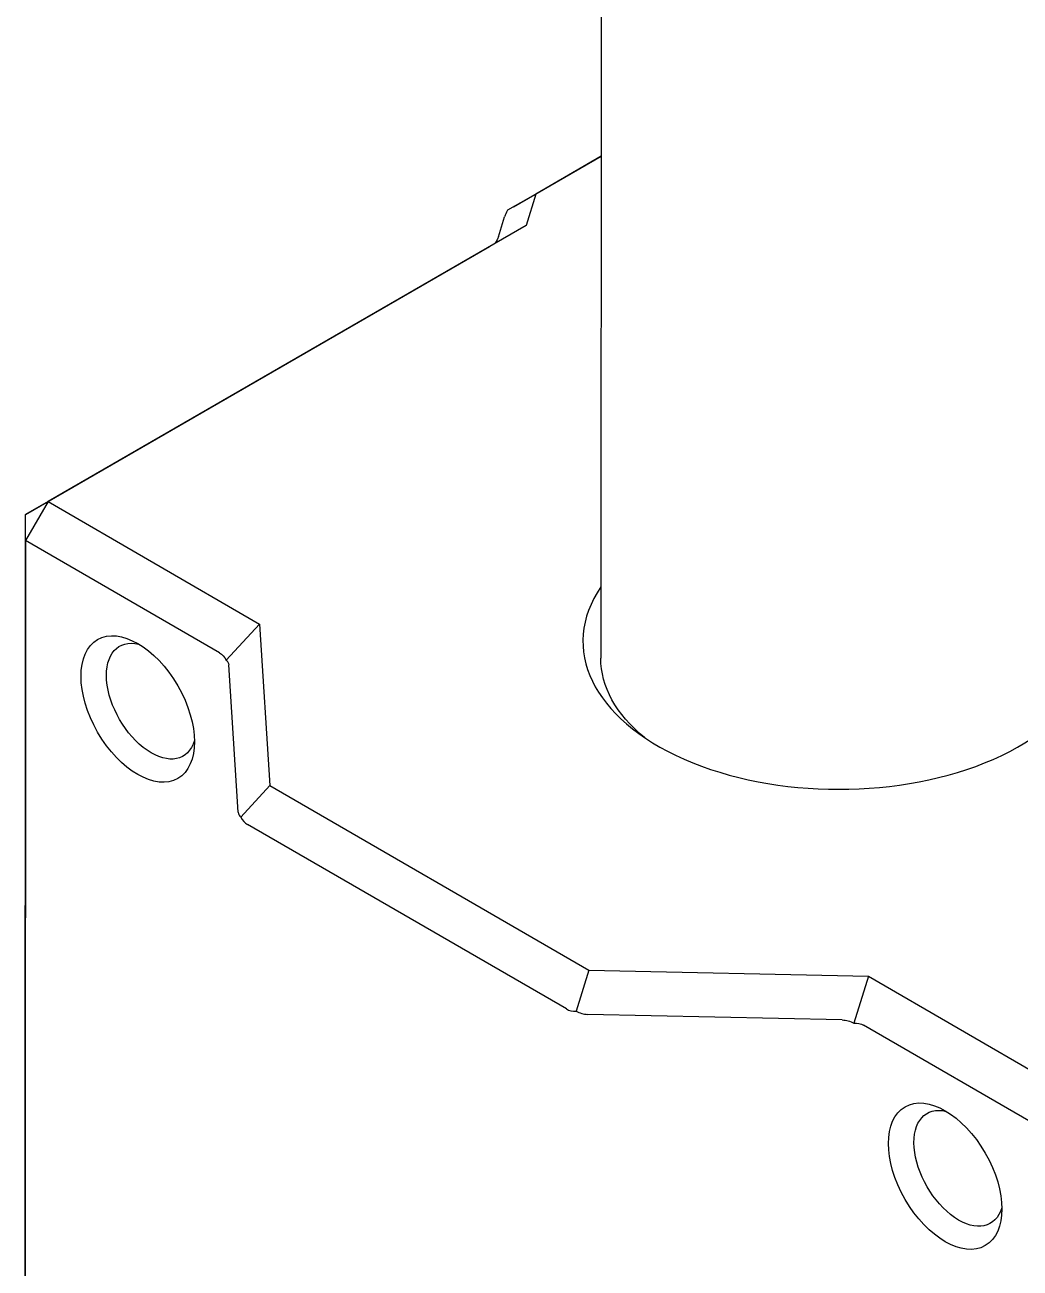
# Model space of a CAD drawing. Header units: millimetres. Extents: x 129 to 6329, y 33 to 3553.
# Drawn here: x 3573.9 to 3636.6, y 2487.4 to 2565.7 of the extents above; entities that cross this region are included whole.
import ezdxf

# ---------------------------------------------------------------- set-up
doc = ezdxf.new("R2010")
doc.units = ezdxf.units.MM
doc.layers.add('vistasIsometricas', color=255, linetype='Continuous')

msp = doc.modelspace()

# ---------------------------------------------------------------- linework, layer by layer
at = {"layer": 'vistasIsometricas', "extrusion": (1e-16, 0.816497, 0.57735)}
for p, q in [((3610.355, 2770.905), (3610.177, 2525.801)), ((3604.661, 2554.233), (3610.2, 2557.431)), ((3610.2, 2557.428), (3606.076, 2555.047)), ((3606.076, 2555.047), (3604.301, 2554.025)), ((3606.076, 2555.047), (3605.471, 2553.063)), ((3603.719, 2552.35), (3604.106, 2553.617)), ((3605.471, 2553.063), (3575.327, 2535.659)), ((3605.471, 2553.063), (3603.523, 2551.942)), ((3573.911, 2534.845), (3603.164, 2551.734)), ((3575.327, 2535.659), (3573.911, 2534.845)), ((3575.327, 2535.659), (3573.911, 2533.211)), ((3575.327, 2535.659), (3588.66, 2527.948)), ((3573.861, 2466.288), (3573.911, 2534.845)), ((3573.911, 2533.211), (3573.911, 2534.845)), ((3573.911, 2533.211), (3573.861, 2464.654)), ((3586.134, 2526.142), (3573.911, 2533.211)), ((3588.66, 2527.948), (3586.553, 2525.673)), ((3588.66, 2527.948), (3589.317, 2517.762)), ((3587.317, 2516.088), (3586.719, 2525.367)), ((3589.317, 2517.762), (3587.482, 2515.782)), ((3589.317, 2517.762), (3609.42, 2506.137)), ((3608.004, 2503.688), (3587.901, 2515.314)), ((3609.42, 2506.137), (3608.619, 2503.558)), ((3609.42, 2506.137), (3627.047, 2505.749)), ((3627.047, 2505.749), (3626.127, 2502.787)), ((3627.047, 2505.749), (3640.38, 2498.037)), ((3625.402, 2502.996), (3609.344, 2503.349)), ((3638.965, 2495.589), (3626.742, 2502.658))]:
    msp.add_line(p, q, dxfattribs=at)
at = {"layer": 'vistasIsometricas'}
for centre, major_axis, ratio, start_param, end_param in [((3606.076, 2555.047), (1.951, 1.76), 0.25283, 2.437466, 2.742898), ((3625.178, 2526.851), (-16.129, 0.012), 0.577835, -0.376378, 3.517971), ((3580.977, 2522.592), (-2.527, 4.377), 0.57735, 1.570796326794001, 7.853981633973588), ((3589.317, 2517.762), (1.895, 1.934), 0.331905, 2.852213, 3.226298), ((3589.317, 2517.762), (1.415, 2.449), 0.577593, 2.767298, 3.141383), ((3609.42, 2506.137), (1.415, 2.449), 0.577593, 3.141383, 3.515468), ((3609.42, 2506.137), (0.091, 2.787), 0.716964, 2.775069, 3.149154), ((3631.889, 2493.149), (-2.527, 4.377), 0.57735, 1.57079632679507, 7.853981633974656)]:
    msp.add_ellipse(centre, major_axis=major_axis, ratio=ratio, start_param=start_param, end_param=end_param, dxfattribs=at)
at = {"layer": 'vistasIsometricas', "extrusion": (0, 0, -1)}
for centre, major_axis, ratio, start_param, end_param in [((3601.748, 2550.92), (1.951, 1.76), 0.25283, 0.398694, 0.704127), ((3584.719, 2523.693), (1.895, 1.934), 0.331905, -0.084705, 0.289379)]:
    msp.add_ellipse(centre, major_axis=major_axis, ratio=ratio, start_param=start_param, end_param=end_param, dxfattribs=at)
at = {"layer": 'vistasIsometricas', "extrusion": (1.93301e-16, 1.11603e-16, -1)}
msp.add_ellipse((3581.835, 2523.087), major_axis=(-2, 3.464), ratio=0.57735, start_param=2.639516, end_param=6.785262, dxfattribs=at)
at = {"layer": 'vistasIsometricas', "extrusion": (1.85315e-16, -2.54145e-17, -1)}
msp.add_ellipse((3584.719, 2523.693), major_axis=(1.415, 2.449), ratio=0.577593, start_param=0.00021, end_param=0.374295, dxfattribs=at)
at = {"layer": 'vistasIsometricas', "extrusion": (1.60073e-16, 1.00029e-16, -1)}
msp.add_ellipse((3625.177, 2525.791), major_axis=(-15, 0.011), ratio=0.577835, start_param=-0.615623, end_param=0, dxfattribs=at)
at = {"layer": 'vistasIsometricas', "extrusion": (3.02017e-16, 6.19349e-17, -1)}
msp.add_ellipse((3625.326, 2500.209), major_axis=(0.091, 2.787), ratio=0.716964, start_param=-0.007561, end_param=0.366524, dxfattribs=at)
at = {"layer": 'vistasIsometricas', "extrusion": (1.10346e-16, 1.79049e-17, -1)}
msp.add_ellipse((3625.326, 2500.209), major_axis=(1.415, 2.449), ratio=0.577593, start_param=-0.373875, end_param=0.00021, dxfattribs=at)
at = {"layer": 'vistasIsometricas', "extrusion": (1.75e-16, 4.33013e-17, -1)}
msp.add_ellipse((3632.747, 2493.644), major_axis=(-2, 3.464), ratio=0.57735, start_param=2.639516, end_param=6.785262, dxfattribs=at)

doc.saveas('drawing.dxf')
